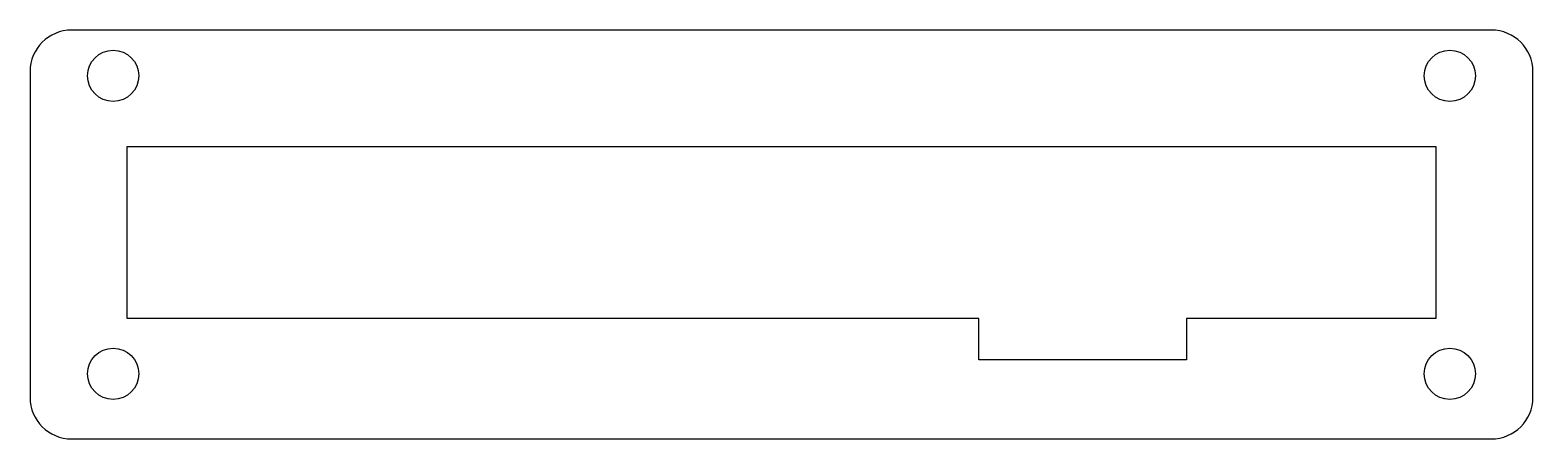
# Model space of a CAD drawing. Extents: x 0 to 108, y 0 to 30.
import ezdxf

# ---------------------------------------------------------------- set-up
doc = ezdxf.new("R2010")
doc.units = 0
doc.layers.add('20', color=7, linetype='CONTINUOUS')

msp = doc.modelspace()

# ---------------------------------------------------------------- linework, layer by layer
at = {"layer": '20'}
for p, q in [((105.5, 29.5), (3, 29.5)), ((0, 26.5), (0, 3)), ((108.5, 3), (108.5, 26.5)), ((7, 21.1), (101.5, 21.1)), ((7, 8.7), (7, 21.1)), ((101.5, 21.1), (101.5, 8.7)), ((68.5, 8.7), (7, 8.7)), ((68.5, 5.7), (68.5, 8.7)), ((101.5, 8.7), (83.5, 8.7)), ((83.5, 8.7), (83.5, 5.7)), ((83.5, 5.7), (68.5, 5.7)), ((3, 0), (105.5, 0))]:
    msp.add_line(p, q, dxfattribs=at)
for centre in [(6, 26.2), (102.5, 26.2), (6, 4.7), (102.5, 4.7)]:
    msp.add_circle(centre, 1.85, dxfattribs=at)
for centre, start, end in [((3, 26.5), 90, 180), ((105.5, 26.5), 0, 90), ((3, 3), 180, 270), ((105.5, 3), 270, 0)]:
    msp.add_arc(centre, 3, start, end, dxfattribs=at)

doc.saveas('drawing.dxf')
